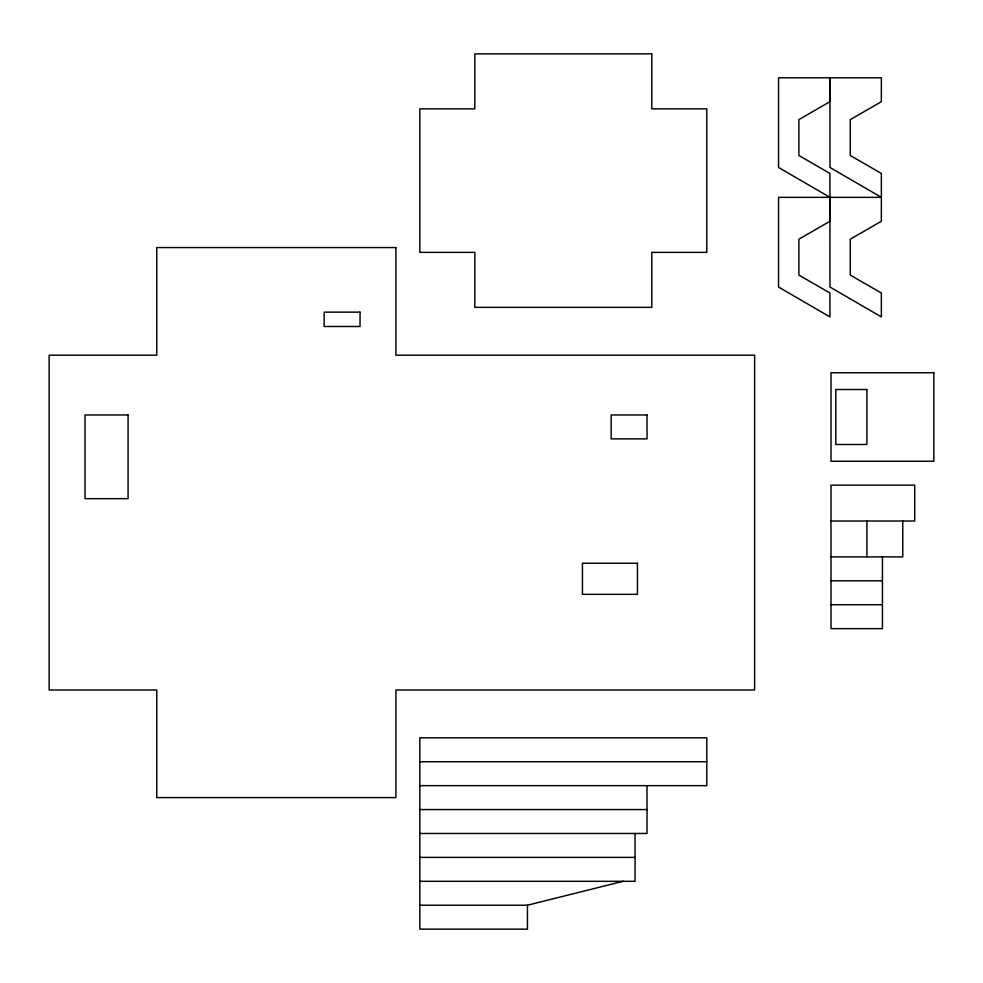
<?xml version="1.0" encoding="UTF-8"?>
<svg xmlns="http://www.w3.org/2000/svg" width="983" height="983" viewBox="0 0 983 983"><rect width="100%" height="100%" fill="white"/><g stroke="black" fill="none" stroke-linecap="round" stroke-linejoin="round"><path stroke-width="1.47" d="M419.827 905.22L527.441 905.22L623.099 881.309M831.016 521.027L914.718 521.027L914.718 485.16L831.016 485.16L831.016 628.641L882.439 628.641L882.439 556.894M831.016 556.894L902.763 556.894L902.763 521.027M831.016 580.818L882.439 580.818M831.016 604.729L882.439 604.729M419.827 761.727L706.802 761.727M419.827 785.65L706.802 785.65L706.802 737.815L419.827 737.815L419.827 929.132L527.441 929.132L527.441 905.22M419.827 809.562L647.011 809.562M419.827 833.473L647.011 833.473L647.011 785.65M419.827 857.385L635.055 857.385M419.827 881.309L635.055 881.309L635.055 833.473M866.895 521.027L866.895 556.894M829.959 197.35L829.935 221.273L798.872 239.201L798.872 275.08L829.935 293.008L829.959 316.919L778.536 287.036L778.536 197.35L881.37 197.35L881.346 221.273L850.283 239.201L850.283 275.08L881.346 293.008L881.37 316.919L829.959 287.036L829.935 173.438L798.872 155.498L798.872 119.631L829.935 101.691L829.959 77.78L829.959 167.454L881.37 197.35L881.346 173.438L850.283 155.498L850.283 119.631L881.346 101.691L881.37 77.78L778.536 77.78L778.536 167.454L829.959 197.35M651.79 53.868L474.826 53.868L474.826 108.867L419.827 108.867L419.827 252.361L474.826 252.361L474.826 307.36L651.79 307.36L651.79 252.361L706.802 252.361L706.802 108.867L651.79 108.867L651.79 53.868M395.903 247.569L156.764 247.569L156.764 355.182L49.15 355.182L49.15 689.992L156.764 689.992L156.764 797.606L395.903 797.606L395.903 689.992L754.625 689.992L754.625 355.182L395.903 355.182L395.903 247.569M360.036 312.139L324.169 312.139L324.169 326.491L360.036 326.491L360.036 312.139M933.85 372.754L831.016 372.754L831.016 461.236L933.85 461.236L933.85 372.754M866.895 389.501L835.796 389.501L835.796 444.5L866.895 444.5L866.895 389.501M128.073 414.973L85.017 414.973L85.017 498.676L128.073 498.676L128.073 414.973M647.011 414.973L611.143 414.973L611.143 438.885L647.011 438.885L647.011 414.973M637.439 563.247L582.44 563.247L582.44 594.334L637.439 594.334L637.439 563.247"/></g></svg>
